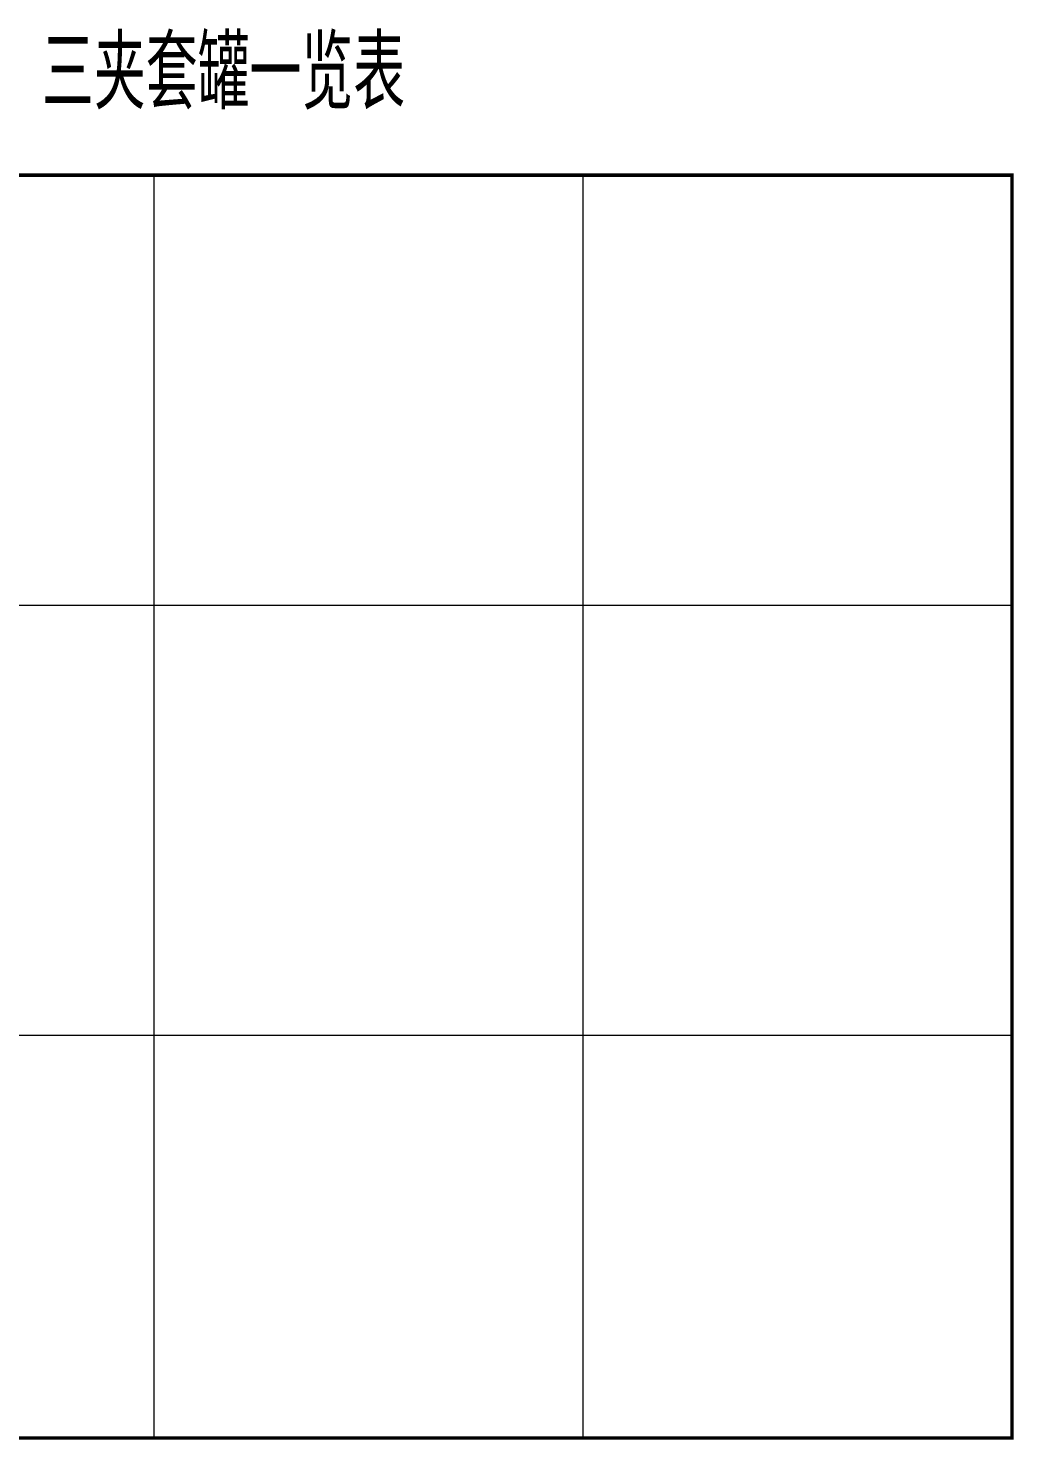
# Model space of a CAD drawing. Header units: inches. Extents: x -169 to 133840, y -13253 to 11464.
# Drawn here: x 120403 to 133840, y -7785 to 11464 of the extents above; entities that cross this region are included whole.
import ezdxf

# ---------------------------------------------------------------- set-up
doc = ezdxf.new("R2010")
doc.units = ezdxf.units.IN
doc.header["$MEASUREMENT"] = 0
for name, color, linetype, lineweight in [('00', 93, 'Continuous', 25), ('1', 1, 'Continuous', 15), ('cc', 93, 'Continuous', 15)]:
    doc.layers.add(name, color=color, linetype=linetype, lineweight=lineweight)
doc.styles.get("Standard").update_dxf_attribs({"font": 'isocp.shx', "width": 0.707, "bigfont": 'hztxt.shx'})

msp = doc.modelspace()

# ---------------------------------------------------------------- linework, layer by layer
at = {"layer": '00', "color": 7, "const_width": 48}
msp.add_lwpolyline([(133815.8, -7760.9), (133815.8, 9459.1), (110415.8, 9459.1), (110415.8, -7760.9), (133815.8, -7760.9)], dxfattribs=at)
at = {"layer": '1', "ltscale": 2.5}
for p, q in [((122115.8, 9459.1), (122115.8, -7760.9)), ((127965.8, 9459.1), (127965.8, -7760.9)), ((110415.8, 3595), (133815.8, 3595)), ((110415.8, -2269.1), (133815.8, -2269.1))]:
    msp.add_line(p, q, dxfattribs=at)

# ---------------------------------------------------------------- texts
at = {"layer": 'cc', "insert": (125540.7, 11356.3), "char_height": 1000, "attachment_point": 3}
msp.add_mtext('三夹套罐一览表', dxfattribs=at)

doc.saveas('drawing.dxf')
